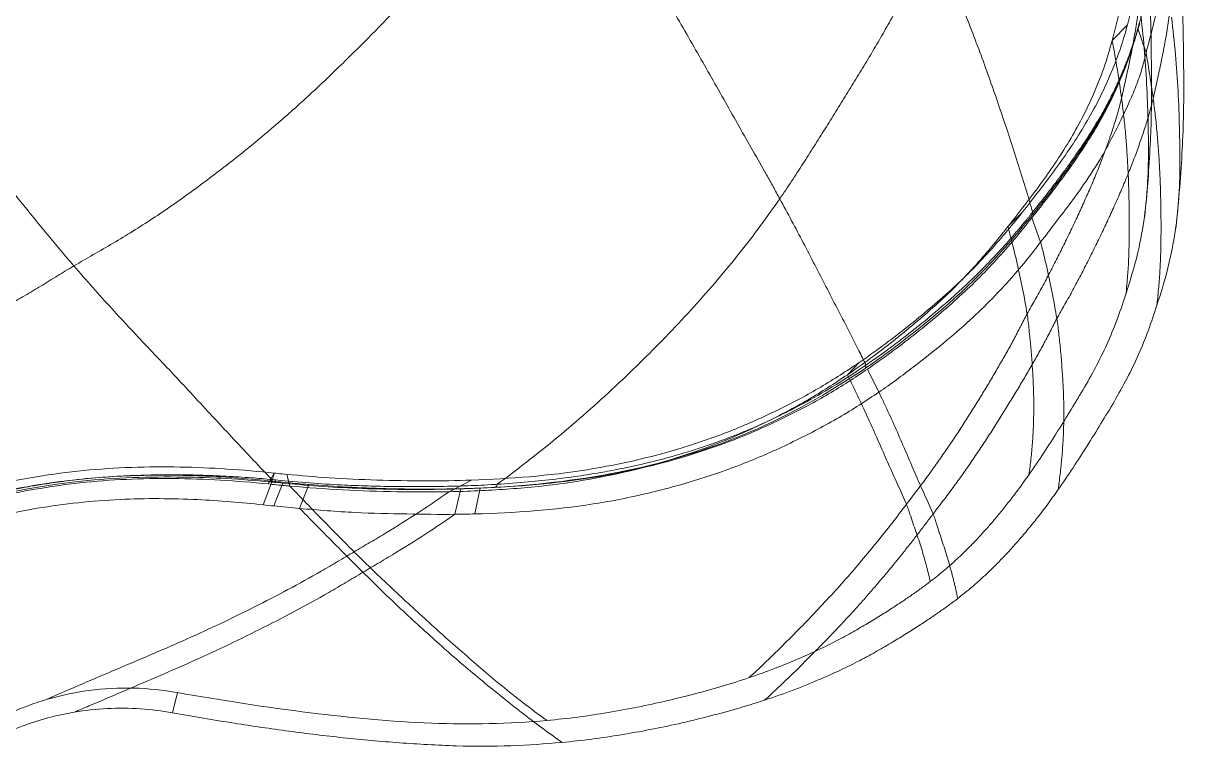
# Model space of a CAD drawing. Header units: inches. Extents: x 143011 to 144494, y -46023 to -44974.
# Drawn here: x 144091.29 to 144128.04, y -45797.42 to -45774.41 of the extents above; entities that cross this region are included whole.
import ezdxf

# ---------------------------------------------------------------- set-up
doc = ezdxf.new("R2010")
doc.units = ezdxf.units.IN
doc.header["$LTSCALE"] = 2
doc.header["$MEASUREMENT"] = 0
doc.layers.add('PRODUCT', color=1, linetype='CONTINUOUS', lineweight=15)

msp = doc.modelspace()

# ---------------------------------------------------------------- linework, layer by layer
at = {"layer": 'PRODUCT', "linetype": 'ByBlock'}
for p, q in [((144125.773, -45774.962), (144126.258, -45774.456)), ((144126.846, -45775.35), (144126.59, -45774.577)), ((144122.473, -45780.849), (144122.921, -45780.404)), ((144123.227, -45780.502), (144123.225, -45780.505)), ((144123.507, -45781.343), (144123.226, -45780.577)), ((144123.252, -45780.395), (144123.227, -45780.502)), ((144117.389, -45785.543), (144117.764, -45785.154)), ((144118.388, -45786.093), (144118.025, -45785.364)), ((144099.045, -45789.005), (144099.237, -45788.66)), ((144099.237, -45788.66), (144099.173, -45788.915)), ((144099.732, -45789.071), (144099.638, -45788.7)), ((144098.881, -45789.664), (144099.173, -45788.915)), ((144099.226, -45789.701), (144099.521, -45788.95)), ((144100.041, -45789.778), (144100.337, -45789.023)), ((144104.777, -45789.249), (144105.487, -45788.882)), ((144104.958, -45789.966), (144105.146, -45789.155)), ((144105.59, -45789.953), (144105.754, -45789.136)), ((144096.019, -45796.252), (144096.178, -45795.613))]:
    msp.add_line(p, q, dxfattribs=at)
for points, start_tangent, end_tangent in [([(144126.258, -45774.456), (144126.735, -45772.417), (144126.949, -45770.295), (144126.921, -45768.106), (144126.702, -45765.874)], (0.25501, 0.966938), (-0.125223, 0.992129)), ([(144127.036, -45765.934), (144127.257, -45768.184), (144127.286, -45770.388), (144127.21, -45771.466), (144127.07, -45772.525), (144126.848, -45773.557), (144126.59, -45774.577)], (0.125394, -0.992107), (-0.254958, -0.966952)), ([(144126.216, -45766.458), (144126.432, -45768.668), (144126.458, -45770.837), (144126.385, -45771.899), (144126.247, -45772.942), (144126.028, -45773.959), (144125.773, -45774.962)], (0.122283, -0.992495), (-0.254435, -0.96709)), ([(144126.846, -45775.35), (144127.267, -45773.626), (144127.488, -45771.997), (144127.556, -45770.498), (144127.529, -45769.135), (144127.431, -45767.881), (144127.306, -45766.74)], (0.252934, 0.967483), (-0.116815, 0.993154)), ([(144108.114, -45767.955), (144107.37, -45768.953), (144106.585, -45769.962), (144105.76, -45770.973), (144104.902, -45771.981), (144104.007, -45772.988), (144103.074, -45773.99), (144102.105, -45774.987), (144101.096, -45775.981), (144100.041, -45776.964), (144098.94, -45777.926), (144097.792, -45778.859), (144096.602, -45779.752), (144095.383, -45780.599), (144094.76, -45780.998), (144094.133, -45781.378), (144093.507, -45781.741), (144092.894, -45782.096)], (-0.589777, -0.807566), (-0.861501, -0.507756)), ([(144115.244, -45779.972), (144115.037, -45779.591), (144114.826, -45779.21), (144114.396, -45778.449), (144113.961, -45777.686), (144113.525, -45776.911), (144113.083, -45776.13), (144112.637, -45775.348), (144112.184, -45774.557), (144111.719, -45773.757), (144111.243, -45772.95), (144110.759, -45772.135), (144110.263, -45771.309), (144109.751, -45770.476), (144109.221, -45769.637), (144108.673, -45768.793), (144108.114, -45767.955)], (-0.478731, 0.877962), (-0.559163, 0.829058)), ([(144126.589, -45768.738), (144126.637, -45769.232), (144126.68, -45769.739), (144126.715, -45770.244), (144126.737, -45770.751), (144126.748, -45771.262), (144126.745, -45771.781), (144126.731, -45772.307), (144126.704, -45772.842), (144126.663, -45773.385), (144126.607, -45773.935), (144126.53, -45774.492), (144126.434, -45775.058), (144126.321, -45775.634), (144126.198, -45776.211), (144126.069, -45776.782)], (0.100349, -0.994952), (-0.226314, -0.974054)), ([(144127.601, -45768.611), (144127.649, -45769.107), (144127.693, -45769.62), (144127.728, -45770.135), (144127.751, -45770.652), (144127.762, -45771.171), (144127.759, -45771.699), (144127.745, -45772.234), (144127.717, -45772.778), (144127.675, -45773.33), (144127.618, -45773.894), (144127.539, -45774.467), (144127.439, -45775.047), (144127.324, -45775.632), (144127.2, -45776.214), (144127.07, -45776.791)], (0.100276, -0.99496), (-0.224194, -0.974545)), ([(144127.67, -45769.134), (144127.711, -45769.523), (144127.764, -45770.043), (144127.819, -45770.652), (144127.87, -45771.303), (144127.918, -45772.013), (144127.961, -45772.802), (144127.994, -45773.632), (144128.017, -45774.498), (144128.031, -45775.372), (144128.039, -45776.263), (144128.032, -45777.275), (144127.991, -45778.388), (144127.912, -45779.6), (144127.788, -45780.911)], (0.105166, -0.994455), (-0.107442, -0.994211)), ([(144126.655, -45769.236), (144126.695, -45769.613), (144126.75, -45770.159), (144126.809, -45770.819), (144126.863, -45771.521), (144126.911, -45772.257), (144126.95, -45773.021), (144126.979, -45773.82), (144127, -45774.693), (144127.012, -45775.521), (144127.019, -45776.337), (144127.012, -45777.258), (144126.976, -45778.262), (144126.908, -45779.354), (144126.802, -45780.535)], (0.105171, -0.994454), (-0.102181, -0.994766)), ([(144120.135, -45771.708), (144119.999, -45771.977), (144119.862, -45772.251), (144119.581, -45772.799), (144119.29, -45773.348), (144118.989, -45773.9), (144118.678, -45774.454), (144118.359, -45775.007), (144118.034, -45775.559), (144117.7, -45776.111), (144117.363, -45776.66), (144117.022, -45777.209), (144116.678, -45777.758), (144116.331, -45778.309), (144115.98, -45778.86), (144115.62, -45779.416), (144115.244, -45779.972)], (-0.457735, -0.889089), (-0.570453, -0.82133)), ([(144120.135, -45771.708), (144120.299, -45772.122), (144120.468, -45772.527), (144120.801, -45773.332), (144121.123, -45774.13), (144121.432, -45774.927), (144121.729, -45775.726), (144122.014, -45776.526), (144122.287, -45777.324), (144122.553, -45778.12), (144122.811, -45778.919), (144123.057, -45779.722), (144123.252, -45780.395)], (0.351577, -0.936159), (0.271297, -0.962496)), ([(144092.894, -45782.096), (144092.471, -45781.602), (144092.047, -45781.094), (144091.623, -45780.577), (144091.195, -45780.048), (144090.767, -45779.499), (144090.34, -45778.931), (144089.921, -45778.349), (144089.509, -45777.759), (144089.101, -45777.163), (144088.695, -45776.561), (144088.29, -45775.955), (144087.885, -45775.342), (144087.482, -45774.723), (144087.08, -45774.09), (144086.681, -45773.45)], (-0.657206, 0.753711), (-0.524958, 0.851128)), ([(144126.668, -45774.04), (144126.786, -45775.197), (144126.864, -45776.326), (144126.907, -45777.461), (144126.921, -45778.592), (144126.878, -45779.715), (144126.75, -45780.82), (144126.527, -45781.902), (144126.212, -45782.959)], (0.114746, -0.993395), (-0.30686, -0.951755)), ([(144127.653, -45774.221), (144127.777, -45775.405), (144127.858, -45776.559), (144127.902, -45777.717), (144127.917, -45778.871), (144127.875, -45780.017), (144127.744, -45781.145), (144127.515, -45782.25), (144127.19, -45783.337)], (0.117082, -0.993122), (-0.308882, -0.9511)), ([(144122.921, -45780.404), (144123.979, -45779.025), (144124.931, -45777.591), (144125.703, -45776.069), (144126.258, -45774.456)], (0.62161, 0.783327), (0.25501, 0.966938)), ([(144126.59, -45774.577), (144126.03, -45776.204), (144125.253, -45777.738), (144124.294, -45779.184), (144123.226, -45780.577)], (-0.254958, -0.966952), (-0.621785, -0.783188)), ([(144126.644, -45774.41), (144125.879, -45776.508), (144124.599, -45778.685), (144123.289, -45780.423)], (-0.266803, -0.963751), (-0.622794, -0.782386)), ([(144126.578, -45774.601), (144126.518, -45774.807)], (-0.271495, -0.96244), (-0.290069, -0.957006)), ([(144126.632, -45774.405), (144126.578, -45774.601)], (-0.25849, -0.966014), (-0.271495, -0.96244)), ([(144125.773, -45774.962), (144125.507, -45775.833), (144125.182, -45776.654), (144124.813, -45777.424), (144124.407, -45778.151), (144123.961, -45778.85), (144123.486, -45779.526), (144122.987, -45780.19), (144122.473, -45780.849)], (-0.254435, -0.96709), (-0.619443, -0.785041)), ([(144126.069, -45776.782), (144125.948, -45775.953), (144125.804, -45775.124), (144125.773, -45774.962)], (-0.133672, 0.991026), (-0.192007, 0.981394)), ([(144126.518, -45774.807), (144126.357, -45775.296), (144126.149, -45775.835), (144126.009, -45776.161)], (-0.290069, -0.957006), (-0.40499, -0.914321)), ([(144123.507, -45781.343), (144123.985, -45780.715), (144124.466, -45780.088), (144124.925, -45779.442), (144125.349, -45778.79), (144125.722, -45778.122), (144126.047, -45777.481), (144126.325, -45776.884), (144126.553, -45776.336), (144126.725, -45775.818), (144126.846, -45775.35)], (0.615141, 0.788417), (0.252934, 0.967484)), ([(144127.07, -45776.791), (144126.947, -45775.946), (144126.846, -45775.35)], (-0.131143, 0.991364), (-0.175819, 0.984422)), ([(144126.009, -45776.161), (144125.905, -45776.39), (144125.689, -45776.833)], (-0.40499, -0.914321), (-0.455868, -0.890047)), ([(144126.069, -45776.782), (144125.955, -45777.225), (144125.823, -45777.665), (144125.675, -45778.108), (144125.512, -45778.557), (144125.337, -45779.01), (144125.148, -45779.466), (144124.948, -45779.924), (144124.739, -45780.385), (144124.523, -45780.849), (144124.297, -45781.314), (144124.066, -45781.781), (144123.829, -45782.247), (144123.585, -45782.71), (144123.333, -45783.164), (144123.205, -45783.388), (144123.078, -45783.618)], (-0.228485, -0.973547), (-0.475079, -0.879943)), ([(144127.07, -45776.791), (144126.953, -45777.246), (144126.816, -45777.703), (144126.663, -45778.16), (144126.496, -45778.623), (144126.315, -45779.09), (144126.121, -45779.56), (144125.917, -45780.028), (144125.705, -45780.498), (144125.483, -45780.972), (144125.254, -45781.444), (144125.02, -45781.915), (144124.779, -45782.387), (144124.531, -45782.856), (144124.277, -45783.313), (144124.148, -45783.539), (144124.02, -45783.768)], (-0.230142, -0.973157), (-0.476382, -0.879238)), ([(144125.689, -45776.833), (144125.66, -45776.89), (144125.409, -45777.349), (144125.148, -45777.785), (144124.923, -45778.135)], (-0.455868, -0.890047), (-0.55072, -0.83469)), ([(144126.069, -45776.782), (144126.135, -45777.313), (144126.189, -45777.844), (144126.232, -45778.375), (144126.266, -45778.906), (144126.289, -45779.436), (144126.304, -45779.965), (144126.314, -45780.494), (144126.314, -45781.023), (144126.305, -45781.55), (144126.284, -45782.076), (144126.246, -45782.6), (144126.212, -45782.959)], (0.132033, -0.991245), (-0.101271, -0.994859)), ([(144127.19, -45783.337), (144127.193, -45783.308), (144127.245, -45782.772), (144127.285, -45782.227), (144127.299, -45781.953), (144127.308, -45781.681), (144127.315, -45781.409), (144127.318, -45781.137), (144127.32, -45780.866), (144127.318, -45780.594), (144127.315, -45780.323), (144127.31, -45780.053), (144127.296, -45779.512), (144127.272, -45778.966), (144127.238, -45778.423), (144127.194, -45777.88), (144127.138, -45777.336), (144127.07, -45776.791)], (0.107135, 0.994244), (-0.132242, 0.991217)), ([(144124.923, -45778.135), (144124.882, -45778.198), (144124.623, -45778.578), (144124.387, -45778.913), (144124.171, -45779.211), (144123.974, -45779.474), (144123.79, -45779.713), (144123.612, -45779.942)], (-0.55072, -0.83469), (-0.617557, -0.786526)), ([(144115.244, -45779.972), (144114.64, -45780.816), (144113.986, -45781.673), (144113.278, -45782.533), (144112.526, -45783.389), (144111.735, -45784.235), (144110.907, -45785.075), (144110.042, -45785.908), (144109.139, -45786.729), (144108.2, -45787.531), (144107.229, -45788.309), (144106.3, -45789.014)], (-0.572078, -0.820199), (-0.80318, -0.595736)), ([(144115.244, -45779.972), (144115.622, -45780.666), (144115.991, -45781.363), (144116.353, -45782.062), (144116.708, -45782.753), (144117.061, -45783.434), (144117.412, -45784.111), (144117.752, -45784.784), (144117.976, -45785.238)], (0.48216, -0.876083), (0.439283, -0.898349)), ([(144123.612, -45779.942), (144123.43, -45780.172), (144123.252, -45780.395)], (-0.617557, -0.786526), (-0.626138, -0.779712)), ([(144117.764, -45785.154), (144119.216, -45784.083), (144120.578, -45782.939), (144121.817, -45781.711), (144122.921, -45780.404)], (0.827872, 0.560917), (0.62161, 0.783327)), ([(144123.224, -45780.504), (144121.686, -45782.255), (144119.751, -45783.997), (144118.02, -45785.297)], (-0.629087, -0.777335), (-0.822722, -0.568444)), ([(144123.226, -45780.577), (144122.113, -45781.893), (144120.861, -45783.133), (144119.487, -45784.287), (144118.025, -45785.364)], (-0.621785, -0.783188), (-0.827841, -0.560962)), ([(144123.252, -45780.395), (144123.197, -45780.463), (144123.143, -45780.531), (144123.086, -45780.601), (144123.025, -45780.676), (144122.96, -45780.756)], (-0.626128, -0.77972), (-0.633858, -0.773449)), ([(144123.289, -45780.423), (144123.225, -45780.503)], (-0.622794, -0.782386), (-0.623839, -0.781553)), ([(144122.473, -45780.849), (144121.39, -45782.138), (144120.176, -45783.346), (144118.836, -45784.476), (144117.389, -45785.543)], (-0.619444, -0.785041), (-0.828065, -0.560633)), ([(144122.473, -45780.849), (144122.571, -45781.227), (144122.763, -45782.021), (144122.933, -45782.817), (144123.078, -45783.618)], (0.256192, -0.966626), (0.159922, -0.98713)), ([(144122.96, -45780.756), (144122.887, -45780.844), (144122.806, -45780.942), (144122.714, -45781.05)], (-0.633858, -0.773449), (-0.648407, -0.761294)), ([(144118.388, -45786.093), (144119.475, -45785.3), (144120.431, -45784.543), (144121.265, -45783.816), (144121.979, -45783.125), (144122.58, -45782.475), (144123.085, -45781.881), (144123.507, -45781.343)], (0.827793, 0.561034), (0.615183, 0.788384)), ([(144122.714, -45781.05), (144122.611, -45781.17), (144122.497, -45781.301), (144122.369, -45781.443), (144122.229, -45781.598), (144122.073, -45781.766), (144121.902, -45781.948), (144121.713, -45782.143), (144121.501, -45782.357), (144121.258, -45782.593), (144120.988, -45782.845), (144120.699, -45783.105), (144120.412, -45783.356), (144120.148, -45783.581), (144119.91, -45783.779), (144119.696, -45783.953), (144119.506, -45784.105), (144119.335, -45784.24), (144119.179, -45784.362), (144119.03, -45784.476), (144118.883, -45784.587), (144118.733, -45784.699), (144118.573, -45784.818), (144118.397, -45784.945)], (-0.648407, -0.761294), (-0.813463, -0.581617)), ([(144123.507, -45781.343), (144123.7, -45782.142), (144123.873, -45782.955), (144124.02, -45783.768)], (0.247761, -0.968821), (0.162241, -0.986751)), ([(144121.551, -45781.998), (144121.245, -45782.306), (144120.942, -45782.611), (144120.642, -45782.914)], (-0.704742, -0.709464), (-0.704508, -0.709696)), ([(144092.894, -45782.096), (144092.37, -45782.413), (144091.851, -45782.731), (144091.331, -45783.04), (144090.807, -45783.339), (144089.753, -45783.913), (144088.695, -45784.476), (144087.634, -45785.025), (144086.574, -45785.56), (144085.515, -45786.082), (144084.457, -45786.593), (144083.402, -45787.095), (144082.354, -45787.595), (144081.309, -45788.091), (144080.264, -45788.588), (144079.218, -45789.086), (144078.157, -45789.571), (144077.623, -45789.805), (144077.097, -45790.041)], (-0.861242, -0.508194), (-0.908236, -0.418457)), ([(144099.157, -45788.864), (144098.959, -45788.655), (144098.342, -45787.999), (144097.73, -45787.345), (144097.124, -45786.693), (144096.519, -45786.041), (144095.915, -45785.394), (144095.308, -45784.753), (144094.701, -45784.108), (144094.093, -45783.45), (144093.489, -45782.778), (144092.894, -45782.096)], (-0.689591, 0.724199), (-0.652885, 0.757457)), ([(144126.212, -45782.959), (144125.95, -45783.733), (144125.645, -45784.491), (144125.29, -45785.226), (144124.895, -45785.942), (144124.475, -45786.642), (144124.045, -45787.337), (144123.604, -45788.023), (144123.14, -45788.702)], (-0.306846, -0.951759), (-0.574142, -0.818756)), ([(144127.19, -45783.337), (144126.918, -45784.133), (144126.605, -45784.905), (144126.243, -45785.655), (144125.841, -45786.383), (144125.414, -45787.094), (144124.978, -45787.798), (144124.533, -45788.489), (144124.062, -45789.179)], (-0.308868, -0.951105), (-0.573571, -0.819156)), ([(144119.258, -45789.647), (144119.568, -45789.238), (144119.872, -45788.832), (144120.165, -45788.428), (144120.449, -45788.023), (144120.725, -45787.621), (144120.99, -45787.219), (144121.247, -45786.818), (144121.498, -45786.417), (144121.742, -45786.018), (144121.979, -45785.62), (144122.209, -45785.224), (144122.436, -45784.828), (144122.656, -45784.43), (144122.868, -45784.023), (144122.973, -45783.818), (144123.078, -45783.618)], (0.60672, 0.794916), (0.474953, 0.880011)), ([(144120.101, -45789.955), (144120.141, -45789.902), (144120.182, -45789.849), (144120.262, -45789.743), (144120.342, -45789.638), (144120.421, -45789.533), (144120.579, -45789.323), (144120.735, -45789.112), (144120.889, -45788.901), (144121.04, -45788.689), (144121.188, -45788.479), (144121.331, -45788.273), (144121.474, -45788.065), (144121.617, -45787.852), (144121.757, -45787.64), (144121.892, -45787.432), (144122.023, -45787.226), (144122.153, -45787.021), (144122.282, -45786.816), (144122.409, -45786.612), (144122.536, -45786.407), (144122.66, -45786.201), (144122.904, -45785.795), (144123.138, -45785.395), (144123.369, -45784.994), (144123.594, -45784.589), (144123.702, -45784.383), (144123.809, -45784.176), (144124.02, -45783.768)], (0.603802, 0.797134), (0.470673, 0.882308)), ([(144123.14, -45788.702), (144123.2, -45788.204), (144123.246, -45787.7), (144123.276, -45787.194), (144123.288, -45786.686), (144123.286, -45786.176), (144123.266, -45785.664), (144123.234, -45785.151), (144123.193, -45784.639), (144123.142, -45784.127), (144123.113, -45783.871), (144123.078, -45783.618)], (0.132095, 0.991237), (-0.156195, 0.987726)), ([(144124.02, -45783.768), (144124.057, -45784.028), (144124.088, -45784.288), (144124.141, -45784.808), (144124.183, -45785.331), (144124.217, -45785.854), (144124.237, -45786.386), (144124.239, -45786.917), (144124.226, -45787.446), (144124.212, -45787.711), (144124.194, -45787.974), (144124.172, -45788.236), (144124.146, -45788.497), (144124.117, -45788.757), (144124.084, -45789.016), (144124.062, -45789.179)], (0.158551, -0.987351), (-0.137984, -0.990435)), ([(144118.397, -45784.945), (144118.198, -45785.085), (144117.976, -45785.238)], (-0.813463, -0.581617), (-0.826037, -0.563615)), ([(144105.487, -45788.882), (144109.146, -45788.552), (144112.389, -45787.786), (144113.861, -45787.254), (144115.24, -45786.632), (144116.542, -45785.934), (144117.764, -45785.154)], (0.99941, 0.034356), (0.827872, 0.560917)), ([(144118.025, -45785.364), (144116.793, -45786.152), (144115.473, -45786.86), (144114.073, -45787.492), (144112.582, -45788.03), (144109.33, -45788.799), (144105.754, -45789.136)], (-0.827841, -0.560962), (-0.999187, -0.040308)), ([(144117.92, -45785.364), (144114.307, -45787.357), (144110.349, -45788.59), (144106.311, -45789.107)], (-0.832046, -0.554706), (-0.998106, -0.061512)), ([(144117.88, -45785.303), (144117.048, -45785.848)], (-0.827885, -0.560897), (-0.849282, -0.52794)), ([(144117.976, -45785.238), (144117.88, -45785.303)], (-0.826775, -0.562533), (-0.827885, -0.560897)), ([(144117.976, -45785.238), (144117.946, -45785.343), (144117.922, -45785.364)], (0.054626, -0.998507), (-0.839585, -0.543228)), ([(144118.02, -45785.297), (144117.922, -45785.364)], (-0.822722, -0.568444), (-0.825357, -0.564611)), ([(144117.389, -45785.543), (144116.144, -45786.336), (144114.786, -45787.055), (144113.33, -45787.699), (144111.77, -45788.242), (144108.385, -45788.987), (144106.593, -45789.169), (144104.777, -45789.249)], (-0.828065, -0.560633), (-0.99982, -0.018969)), ([(144117.389, -45785.543), (144117.56, -45785.895), (144117.867, -45786.544), (144118.163, -45787.188), (144118.448, -45787.827), (144118.724, -45788.456), (144118.999, -45789.067), (144119.134, -45789.364), (144119.258, -45789.647)], (0.440745, -0.897632), (0.385684, -0.922631)), ([(144105.59, -45789.953), (144109.34, -45789.637), (144111.092, -45789.292), (144112.75, -45788.835), (144114.308, -45788.273), (144115.764, -45787.62), (144117.129, -45786.894), (144118.388, -45786.093)], (0.99961, 0.027942), (0.827771, 0.561066)), ([(144117.048, -45785.848), (144117.026, -45785.861), (144116.097, -45786.399), (144115.325, -45786.798)], (-0.849282, -0.52794), (-0.896981, -0.442069)), ([(144118.388, -45786.093), (144118.402, -45786.124), (144118.711, -45786.788), (144119.005, -45787.448), (144119.289, -45788.104), (144119.564, -45788.747), (144119.841, -45789.366), (144119.977, -45789.667), (144120.101, -45789.955)], (0.427847, -0.903851), (0.382256, -0.924057)), ([(144115.325, -45786.798), (144115.243, -45786.838), (144114.455, -45787.203), (144113.723, -45787.505), (144113.112, -45787.731)], (-0.896981, -0.442069), (-0.943658, -0.330922)), ([(144113.112, -45787.731), (144113.038, -45787.757), (144112.403, -45787.966), (144111.835, -45788.135), (144111.668, -45788.181)], (-0.943658, -0.330922), (-0.964802, -0.262976)), ([(144111.668, -45788.181), (144111.31, -45788.275), (144110.792, -45788.399), (144110.247, -45788.515), (144109.643, -45788.629), (144108.947, -45788.742), (144108.154, -45788.848), (144107.275, -45788.938), (144106.3, -45789.014)], (-0.964802, -0.262976), (-0.997894, -0.06487)), ([(144082.568, -45792.266), (144084.81, -45790.946), (144087.397, -45789.859), (144090.229, -45789.061), (144093.201, -45788.579), (144096.246, -45788.468), (144099.237, -45788.66)], (0.823536, 0.567264), (0.994242, -0.107153)), ([(144099.237, -45788.66), (144099.342, -45788.671), (144099.638, -45788.7)], (0.994858, -0.101284), (0.99557, -0.09402)), ([(144099.638, -45788.7), (144100.974, -45788.808), (144102.486, -45788.88), (144104.035, -45788.905), (144105.487, -45788.882)], (0.99557, -0.09402), (0.99941, 0.034356)), ([(144099.092, -45788.938), (144096.358, -45788.786), (144093.138, -45788.917), (144090.003, -45789.456), (144087.059, -45790.32), (144084.413, -45791.481), (144082.459, -45792.654)], (-0.995295, 0.096887), (-0.823527, -0.567277)), ([(144099.173, -45788.915), (144097.047, -45788.756), (144094.833, -45788.738), (144092.584, -45788.912), (144090.35, -45789.298), (144088.174, -45789.865), (144086.109, -45790.605), (144082.497, -45792.553)], (-0.994401, 0.105672), (-0.8236, -0.567171)), ([(144099.099, -45788.858), (144098.418, -45788.802), (144097.606, -45788.753), (144096.774, -45788.722), (144095.955, -45788.712), (144095.13, -45788.724), (144094.249, -45788.762), (144093.356, -45788.831), (144092.548, -45788.923), (144091.844, -45789.026), (144091.219, -45789.136), (144090.672, -45789.245), (144090.182, -45789.352), (144089.728, -45789.46), (144089.29, -45789.57), (144088.85, -45789.689), (144088.392, -45789.82), (144087.902, -45789.969), (144087.367, -45790.146), (144086.781, -45790.356), (144086.165, -45790.597), (144085.56, -45790.855), (144085, -45791.113), (144084.495, -45791.363), (144084.032, -45791.607), (144083.6, -45791.849), (144083.189, -45792.093), (144082.779, -45792.35)], (-0.995684, 0.092803), (-0.839735, -0.542996)), ([(144099.045, -45789.005), (144096.029, -45788.832), (144093.084, -45788.97), (144090.246, -45789.462), (144087.594, -45790.243), (144085.24, -45791.255), (144083.2, -45792.469)], (-0.994848, 0.101379), (-0.823286, -0.567627)), ([(144099.732, -45789.071), (144099.572, -45789.056), (144099.045, -45789.005)], (-0.996072, 0.088548), (-0.994848, 0.101379)), ([(144099.12, -45788.927), (144099.092, -45788.936)], (-0.83395, -0.551839), (-0.99957, -0.029306)), ([(144099.149, -45788.944), (144099.092, -45788.939)], (-0.995203, 0.097827), (-0.995378, 0.096036)), ([(144099.157, -45788.864), (144099.099, -45788.858)], (-0.995515, 0.094604), (-0.995684, 0.092803)), ([(144099.157, -45788.864), (144099.12, -45788.927)], (-0.349206, -0.937046), (-0.83395, -0.551839)), ([(144099.221, -45788.951), (144099.215, -45788.951), (144099.149, -45788.944)], (-0.994979, 0.100081), (-0.995203, 0.097827)), ([(144099.222, -45788.87), (144099.157, -45788.864)], (-0.995319, 0.096643), (-0.995508, 0.094681)), ([(144099.521, -45788.95), (144099.173, -45788.915)], (-0.995324, 0.096591), (-0.99471, 0.102725)), ([(144099.288, -45788.876), (144099.249, -45788.94), (144099.221, -45788.949)], (-0.355925, -0.934515), (-0.999721, -0.023621)), ([(144099.282, -45788.957), (144099.221, -45788.951)], (-0.995175, 0.098121), (-0.995062, 0.099256)), ([(144099.288, -45788.876), (144099.222, -45788.87)], (-0.995128, 0.098592), (-0.995319, 0.096643)), ([(144106.22, -45789.112), (144104.301, -45789.175), (144101.703, -45789.134), (144099.282, -45788.957)], (-0.998302, -0.058251), (-0.995175, 0.098121)), ([(144106.215, -45789.019), (144105.369, -45789.061), (144104.515, -45789.082), (144103.746, -45789.088), (144103.005, -45789.084), (144102.221, -45789.068), (144101.351, -45789.034), (144100.366, -45788.971), (144099.288, -45788.876)], (-0.998077, -0.061979), (-0.995124, 0.098627)), ([(144100.337, -45789.023), (144100.134, -45789.006), (144099.521, -45788.95)], (-0.996736, 0.080733), (-0.995324, 0.096591)), ([(144105.146, -45789.155), (144102.773, -45789.15), (144100.337, -45789.023)], (-0.999735, -0.023006), (-0.996736, 0.080733)), ([(144106.3, -45789.014), (144106.215, -45789.019)], (-0.997914, -0.064551), (-0.998077, -0.061979)), ([(144106.3, -45789.014), (144106.259, -45789.093), (144106.22, -45789.11)], (-0.248994, -0.968505), (-0.992241, -0.124333)), ([(144123.14, -45788.702), (144122.848, -45789.112), (144122.57, -45789.481), (144122.308, -45789.814), (144122.058, -45790.116), (144121.821, -45790.391), (144121.599, -45790.638), (144121.391, -45790.86), (144121.194, -45791.059), (144121.005, -45791.245), (144120.815, -45791.422), (144120.621, -45791.598), (144120.42, -45791.77), (144120.216, -45791.936), (144120.012, -45792.094)], (-0.574139, -0.818758), (-0.797074, -0.603882)), ([(144104.777, -45789.249), (144103.124, -45789.252), (144101.405, -45789.189), (144099.732, -45789.071)], (-0.99982, -0.018965), (-0.996073, 0.088536)), ([(144101.765, -45791.154), (144101.16, -45790.545), (144100.554, -45789.925), (144099.949, -45789.297), (144099.732, -45789.071)], (-0.707726, 0.706487), (-0.69059, 0.723247)), ([(144104.777, -45789.249), (144104.295, -45789.581), (144103.807, -45789.906), (144102.793, -45790.545), (144102.279, -45790.851), (144101.765, -45791.154)], (-0.820581, -0.57153), (-0.86035, -0.509703)), ([(144105.754, -45789.136), (144105.299, -45789.151), (144105.146, -45789.155)], (-0.999187, -0.040308), (-0.999735, -0.023006)), ([(144106.311, -45789.107), (144106.22, -45789.112)], (-0.998106, -0.061512), (-0.998251, -0.059114)), ([(144124.062, -45789.179), (144123.709, -45789.671), (144123.37, -45790.116), (144123.044, -45790.518), (144122.73, -45790.883), (144122.431, -45791.214), (144122.142, -45791.513), (144121.866, -45791.785), (144121.602, -45792.031), (144121.349, -45792.253), (144121.108, -45792.452), (144120.881, -45792.631)], (-0.573584, -0.819147), (-0.793293, -0.60884)), ([(144083.042, -45793.105), (144084.685, -45792.105), (144086.735, -45791.143), (144089.116, -45790.35), (144091.728, -45789.775), (144094.354, -45789.495), (144096.81, -45789.501), (144098.881, -45789.664)], (0.823419, 0.567434), (0.994025, -0.109149)), ([(144098.881, -45789.664), (144099.226, -45789.701)], (0.994024, -0.109163), (0.994748, -0.102357)), ([(144099.226, -45789.701), (144100.041, -45789.778)], (0.994748, -0.102357), (0.996164, -0.08751)), ([(144100.041, -45789.778), (144101.797, -45789.907), (144103.439, -45789.953), (144104.958, -45789.966)], (0.996158, -0.087569), (0.999934, 0.011532)), ([(144102.046, -45791.802), (144101.434, -45791.188), (144100.817, -45790.565), (144100.198, -45789.938), (144100.041, -45789.778)], (-0.707649, 0.706564), (-0.699939, 0.714203)), ([(144119.258, -45789.647), (144118.801, -45790.241), (144118.33, -45790.835), (144117.839, -45791.426), (144117.332, -45792.018), (144116.803, -45792.605), (144116.254, -45793.191), (144115.688, -45793.771), (144115.109, -45794.346), (144114.514, -45794.916), (144114.274, -45795.139)], (-0.604904, -0.796299), (-0.737832, -0.674984)), ([(144120.012, -45792.094), (144120.003, -45792.053), (144119.944, -45791.805), (144119.879, -45791.554), (144119.808, -45791.299), (144119.731, -45791.039), (144119.645, -45790.777), (144119.555, -45790.511), (144119.462, -45790.239), (144119.368, -45789.956), (144119.319, -45789.808), (144119.258, -45789.647)], (-0.213029, 0.977046), (-0.390344, 0.920669)), ([(144104.958, -45789.966), (144104.168, -45790.496), (144103.11, -45791.166), (144102.576, -45791.487), (144102.046, -45791.802)], (-0.824037, -0.566536), (-0.859367, -0.511359)), ([(144104.958, -45789.966), (144105.59, -45789.953)], (0.999934, 0.011515), (0.99961, 0.027942)), ([(144114.766, -45795.851), (144115.196, -45795.453), (144115.816, -45794.855), (144116.412, -45794.259), (144116.705, -45793.96), (144116.995, -45793.658), (144117.282, -45793.353), (144117.566, -45793.046), (144117.845, -45792.737), (144118.118, -45792.426), (144118.385, -45792.114), (144118.644, -45791.805), (144119.15, -45791.186), (144119.396, -45790.875), (144119.636, -45790.565), (144119.871, -45790.258), (144119.987, -45790.106), (144120.044, -45790.03), (144120.101, -45789.955)], (0.740112, 0.672483), (0.604704, 0.796451)), ([(144120.881, -45792.631), (144120.849, -45792.482), (144120.821, -45792.351), (144120.791, -45792.22), (144120.76, -45792.089), (144120.726, -45791.957), (144120.655, -45791.69), (144120.577, -45791.415), (144120.492, -45791.139), (144120.402, -45790.862), (144120.309, -45790.575), (144120.214, -45790.276), (144120.164, -45790.122), (144120.101, -45789.955)], (-0.209064, 0.977902), (-0.384054, 0.92331)), ([(144092.015, -45795.835), (144092.239, -45795.736), (144093.3, -45795.275), (144094.36, -45794.823), (144095.421, -45794.372), (144096.482, -45793.909), (144097.544, -45793.42), (144098.607, -45792.899), (144099.669, -45792.352), (144100.721, -45791.77), (144101.243, -45791.464), (144101.765, -45791.154)], (0.915343, 0.402675), (0.860366, 0.509676)), ([(144107.873, -45796.495), (144107.716, -45796.383), (144107.128, -45795.944), (144106.536, -45795.475), (144105.94, -45794.978), (144105.343, -45794.463), (144104.749, -45793.939), (144104.155, -45793.406), (144103.559, -45792.861), (144102.959, -45792.305), (144102.361, -45791.736), (144102.062, -45791.447), (144101.765, -45791.154)], (-0.818718, 0.574195), (-0.707145, 0.707069)), ([(144102.046, -45791.802), (144101.506, -45792.124), (144100.964, -45792.443), (144099.868, -45793.048), (144098.77, -45793.614), (144097.668, -45794.152), (144096.567, -45794.658), (144095.483, -45795.132), (144094.419, -45795.588), (144093.366, -45796.036), (144092.903, -45796.232)], (-0.859319, -0.51144), (-0.920858, -0.389897)), ([(144108.346, -45797.19), (144108.154, -45797.053), (144107.546, -45796.604), (144106.928, -45796.131), (144106.303, -45795.635), (144105.684, -45795.128), (144105.073, -45794.611), (144104.466, -45794.078), (144103.858, -45793.528), (144103.25, -45792.966), (144102.646, -45792.39), (144102.046, -45791.802)], (-0.816415, 0.577466), (-0.709893, 0.704309)), ([(144120.012, -45792.094), (144119.765, -45792.278), (144119.482, -45792.481), (144119.162, -45792.701), (144118.815, -45792.931), (144118.437, -45793.171), (144118.024, -45793.422), (144117.567, -45793.687), (144117.055, -45793.967), (144116.474, -45794.255), (144115.824, -45794.546), (144115.098, -45794.842), (144114.274, -45795.139)], (-0.797073, -0.603882), (-0.948058, -0.318098)), ([(144120.881, -45792.631), (144120.624, -45792.824), (144120.336, -45793.032), (144120.014, -45793.253), (144119.659, -45793.489), (144119.264, -45793.741), (144118.824, -45794.009), (144118.335, -45794.294), (144117.787, -45794.593), (144117.167, -45794.9), (144116.464, -45795.213), (144115.671, -45795.534), (144114.766, -45795.851)], (-0.79329, -0.608844), (-0.950898, -0.309505)), ([(144114.274, -45795.139), (144113.424, -45795.409), (144112.551, -45795.653), (144111.657, -45795.874), (144110.743, -45796.071), (144109.808, -45796.243), (144108.853, -45796.387), (144107.873, -45796.495)], (-0.948054, -0.31811), (-0.9959, -0.09046)), ([(144096.178, -45795.613), (144094.784, -45795.471), (144093.365, -45795.547), (144092.015, -45795.835)], (-0.98453, 0.175217), (-0.958489, -0.28513)), ([(144107.873, -45796.495), (144104.223, -45796.579), (144100.388, -45796.251), (144096.178, -45795.613)], (-0.995899, -0.090476), (-0.98453, 0.175217)), ([(144092.015, -45795.835), (144091.388, -45796.049), (144090.792, -45796.31), (144090.243, -45796.613)], (-0.958489, -0.28513), (-0.852584, -0.52259)), ([(144114.766, -45795.851), (144113.844, -45796.135), (144112.934, -45796.381), (144112.034, -45796.597), (144111.132, -45796.786), (144110.222, -45796.949), (144109.297, -45797.085), (144108.345, -45797.19)], (-0.950895, -0.309514), (-0.99579, -0.091662)), ([(144092.903, -45796.232), (144092.062, -45796.414), (144091.249, -45796.678), (144090.491, -45797.018), (144089.813, -45797.424)], (-0.986451, -0.164056), (-0.824172, -0.566339)), ([(144096.019, -45796.252), (144095.001, -45796.128), (144093.946, -45796.12), (144092.903, -45796.232)], (-0.984317, 0.176408), (-0.986451, -0.164053)), ([(144108.345, -45797.19), (144106.734, -45797.296), (144104.998, -45797.299), (144103.206, -45797.202), (144101.424, -45797.042), (144099.703, -45796.834), (144097.97, -45796.582), (144096.019, -45796.252)], (-0.99579, -0.091664), (-0.984317, 0.176408))]:
    msp.add_spline(points, degree=3, dxfattribs=dict(at, start_tangent=start_tangent, end_tangent=end_tangent))

doc.saveas('drawing.dxf')
